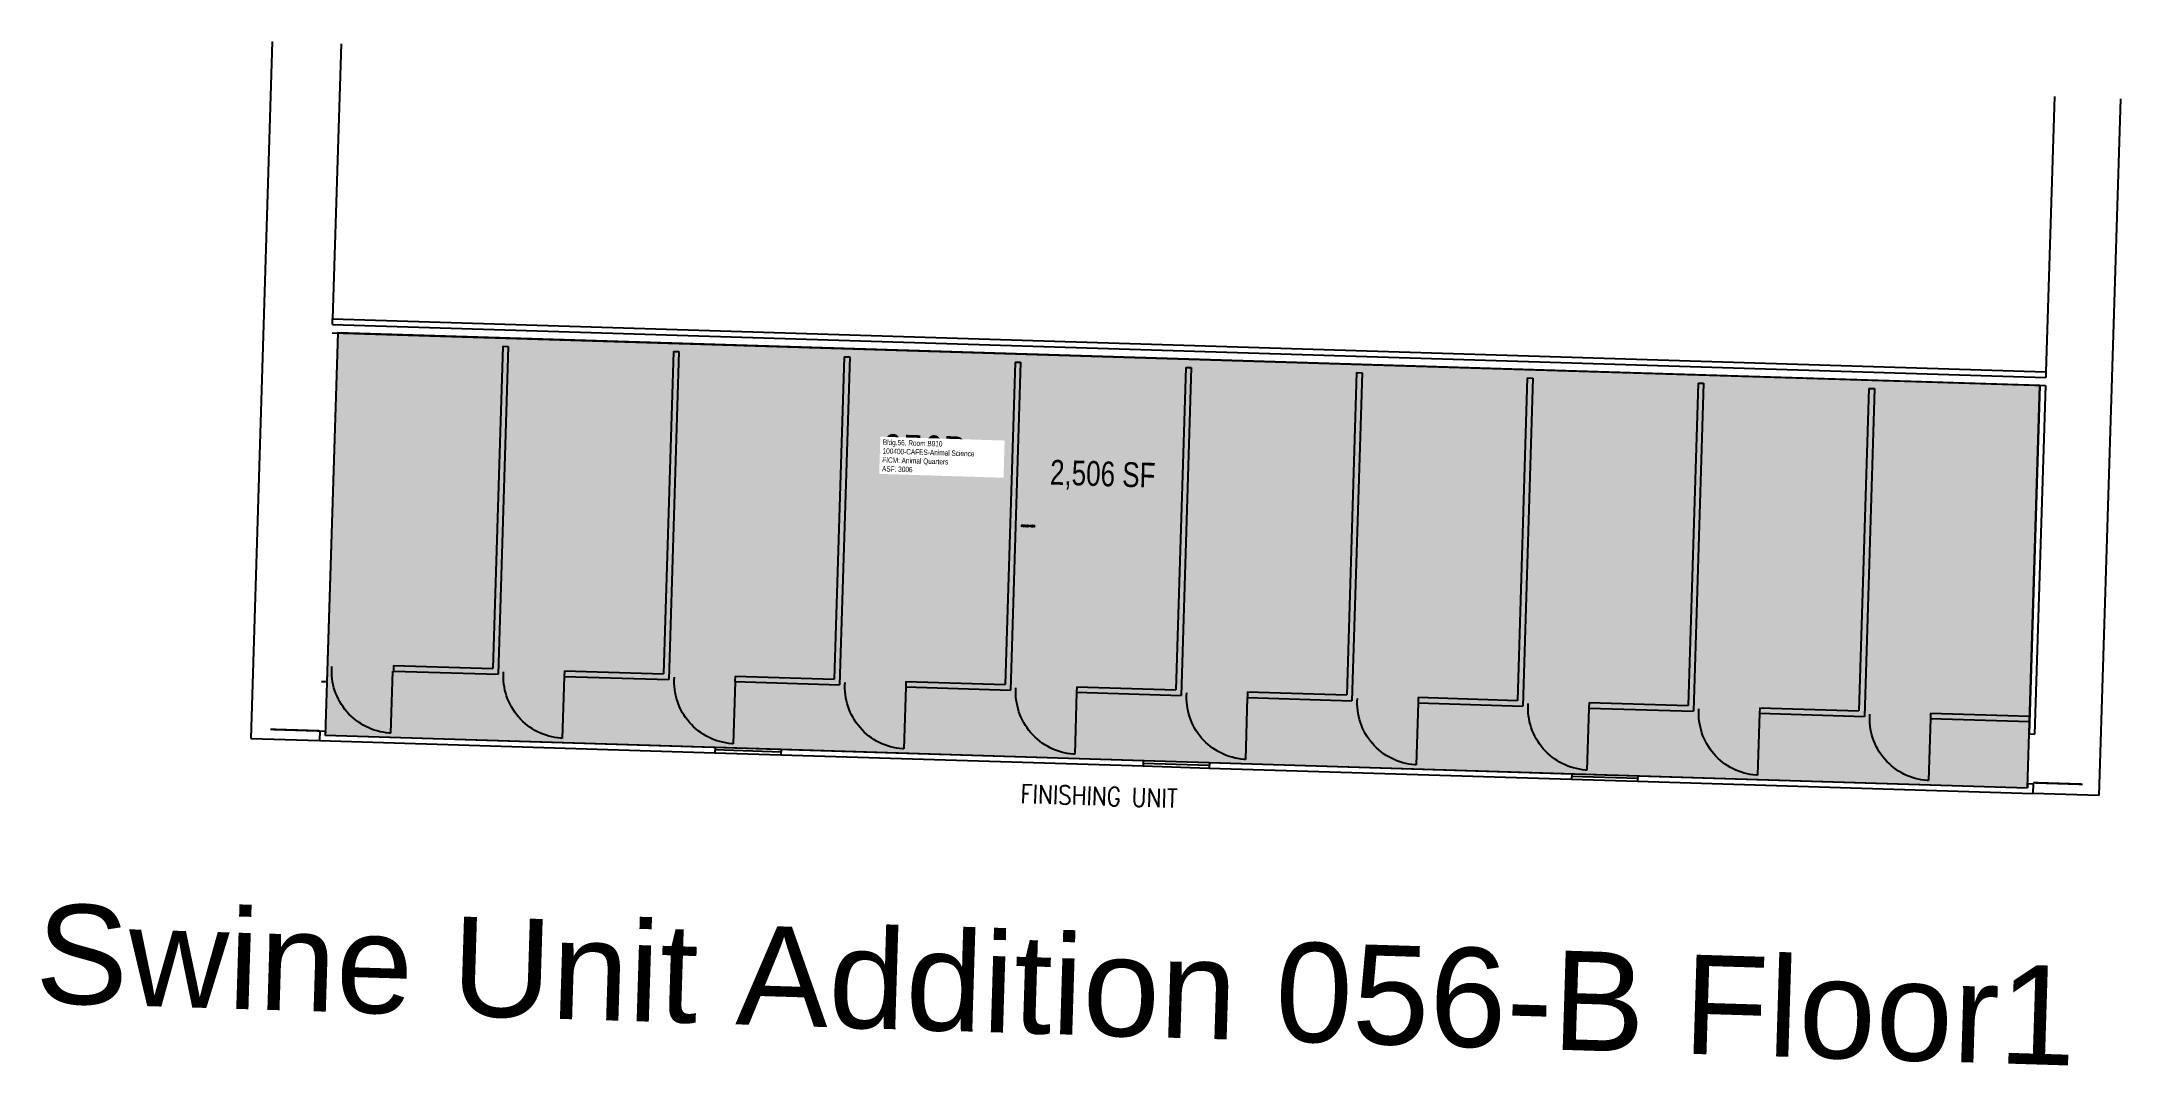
# Model space of a CAD drawing. Header units: inches. Extents: x 69172763 to 69174272, y 27725142 to 27725884.
import ezdxf
from ezdxf.enums import TextEntityAlignment as Align

# ---------------------------------------------------------------- set-up
doc = ezdxf.new("R2010")
doc.units = ezdxf.units.IN
doc.header["$MEASUREMENT"] = 0
doc.layers.get('0').update_dxf_attribs({"linetype": 'CONTINUOUS'})
for name, color, linetype in [('A-DOOR', 2, 'CONTINUOUS'), ('A-FLOR', 3, 'CONTINUOUS'), ('A-GLAZ', 1, 'CONTINUOUS'), ('A-GLAZ-SILL', 2, 'CONTINUOUS'), ('A-IDEN-RNUM', 7, 'CONTINUOUS'), ('A-IDEN-SNUM', 4, 'CONTINUOUS'), ('A-IDEN-TEXT', 4, 'CONTINUOUS'), ('A-IDEN-VNUM', 4, 'CONTINUOUS'), ('A-SITE', 3, 'CONTINUOUS'), ('A-TTLB', 4, 'CONTINUOUS'), ('A-WALL', 7, 'CONTINUOUS'), ('AREA-ASSIGN', 7, 'CONTINUOUS'), ('AREA-GROSS', 1, 'CONTINUOUS'), ('AREA-TEXT', 3, 'CONTINUOUS'), ('Rooms-Category-Color', 7, 'CONTINUOUS'), ('Rooms-College-Color', 7, 'CONTINUOUS'), ('Rooms-Department-Color', 7, 'CONTINUOUS'), ('Rooms-Division-Color', 7, 'CONTINUOUS'), ('Rooms-Information', 7, 'CONTINUOUS')]:
    doc.layers.add(name, color=color, linetype=linetype)
doc.styles.add('AREA', font='arial.ttf', dxfattribs={"width": 0.75, "height": 24})
doc.styles.add('ID', font='ARIALN.TTF', dxfattribs={"width": 0.85, "height": 0.25})
doc.styles.add('ROOMSNUMBER', font='txt.shx', dxfattribs={"height": 0.08333})
doc.styles.add('ROOMVNUMBER', font='simplex.shx', dxfattribs={"width": 0.85})
doc.styles.add('TITLE', font='arial.ttf', dxfattribs={"height": 72})

# ---------------------------------------------------------------- blocks, each defined once
blk = doc.blocks.new('36DOOR')
blk.add_lwpolyline([(-0.75, 0, 1.5, 1.5, 0), (-0.75, 36, 0, 0, 0), (-1.5, 36, 0, 0, 0.4142136), (-36, -1.5, 0, 0, 0.4142136)], format="xyseb")

msp = doc.modelspace()

# ---------------------------------------------------------------- hatches: boundary and pattern name
at = {"layer": 'Rooms-Category-Color', "true_color": 0xfbafa2}
msp.add_hatch(color=21, dxfattribs=at).paths.add_polyline_path([(69174204.4, 27725343), (69174213.4, 27725634.9), (69172978, 27725673), (69172969, 27725381.1)])
at = {"layer": 'Rooms-College-Color', "true_color": 0xe3c5e1}
msp.add_hatch(color=254, dxfattribs=at).paths.add_polyline_path([(69174204.4, 27725343), (69174213.4, 27725634.9), (69172978, 27725673), (69172969, 27725381.1)])
at = {"layer": 'Rooms-Department-Color', "true_color": 0xe3c5e1}
msp.add_hatch(color=254, dxfattribs=at).paths.add_polyline_path([(69174204.4, 27725343), (69174213.4, 27725634.9), (69172978, 27725673), (69172969, 27725381.1)])
at = {"layer": 'Rooms-Division-Color', "true_color": 0xe3c5e1}
msp.add_hatch(color=254, dxfattribs=at).paths.add_polyline_path([(69174204.4, 27725343), (69174213.4, 27725634.9), (69172978, 27725673), (69172969, 27725381.1)])

# ---------------------------------------------------------------- linework, layer by layer
at = {"layer": 'A-FLOR'}
for p, q in [((69173097.8, 27725663.3), (69173090.6, 27725429.4)), ((69173101.8, 27725663.2), (69173094.4, 27725425.3)), ((69173097.8, 27725663.3), (69173101.8, 27725663.2)), ((69173221.7, 27725659.5), (69173214.5, 27725425.6)), ((69173225.7, 27725659.4), (69173218.4, 27725421.5)), ((69173221.7, 27725659.5), (69173225.7, 27725659.4)), ((69173345.6, 27725655.6), (69173338.4, 27725421.7)), ((69173349.6, 27725655.5), (69173342.3, 27725417.6)), ((69173345.6, 27725655.6), (69173349.6, 27725655.5)), ((69173469.6, 27725651.8), (69173462.4, 27725417.9)), ((69173473.6, 27725651.7), (69173466.2, 27725413.8)), ((69173469.6, 27725651.8), (69173473.6, 27725651.7)), ((69173593.5, 27725648), (69173586.3, 27725414.1)), ((69173597.5, 27725647.9), (69173590.2, 27725410)), ((69173593.5, 27725648), (69173597.5, 27725647.9)), ((69173717.5, 27725644.2), (69173710.3, 27725410.3)), ((69173721.5, 27725644), (69173714.1, 27725406.1)), ((69173717.5, 27725644.2), (69173721.5, 27725644)), ((69173841.4, 27725640.3), (69173834.2, 27725406.4)), ((69173845.4, 27725640.2), (69173838.1, 27725402.3)), ((69173841.4, 27725640.3), (69173845.4, 27725640.2)), ((69173965.3, 27725636.5), (69173958.1, 27725402.6)), ((69173969.3, 27725636.4), (69173962, 27725398.5)), ((69173965.3, 27725636.5), (69173969.3, 27725636.4)), ((69174089.3, 27725632.7), (69174082.1, 27725398.8)), ((69174093.3, 27725632.6), (69174086, 27725394.7)), ((69174089.3, 27725632.7), (69174093.3, 27725632.6)), ((69173018.6, 27725431.6), (69173018.5, 27725427.6)), ((69173018.5, 27725427.6), (69173094.4, 27725425.3)), ((69173018.6, 27725431.6), (69173090.6, 27725429.4)), ((69173142.5, 27725427.8), (69173142.4, 27725423.8)), ((69173142.5, 27725427.8), (69173214.5, 27725425.6)), ((69173142.4, 27725423.8), (69173218.4, 27725421.5)), ((69173266.5, 27725424), (69173266.3, 27725420)), ((69173266.3, 27725420), (69173342.3, 27725417.6)), ((69173266.5, 27725424), (69173338.4, 27725421.7)), ((69173390.4, 27725420.1), (69173390.3, 27725416.1)), ((69173390.3, 27725416.1), (69173466.2, 27725413.8)), ((69173390.4, 27725420.1), (69173462.4, 27725417.9)), ((69173514.4, 27725416.3), (69173514.2, 27725412.3)), ((69173514.2, 27725412.3), (69173590.2, 27725410)), ((69173514.4, 27725416.3), (69173586.3, 27725414.1)), ((69173638.3, 27725412.5), (69173638.2, 27725408.5)), ((69173638.3, 27725412.5), (69173710.3, 27725410.3)), ((69173638.2, 27725408.5), (69173714.1, 27725406.1)), ((69173762.2, 27725408.7), (69173762.1, 27725404.7)), ((69173762.1, 27725404.7), (69173838.1, 27725402.3)), ((69173762.2, 27725408.7), (69173834.2, 27725406.4)), ((69173886.2, 27725404.8), (69173886.1, 27725400.8)), ((69173886.1, 27725400.8), (69173962, 27725398.5)), ((69173886.2, 27725404.8), (69173958.1, 27725402.6)), ((69174010.1, 27725401), (69174010, 27725397)), ((69174010, 27725397), (69174086, 27725394.7)), ((69174010.1, 27725401), (69174082.1, 27725398.8)), ((69174134.1, 27725397.2), (69174133.9, 27725393.2)), ((69174134.1, 27725397.2), (69174206, 27725395)), ((69174133.9, 27725393.2), (69174205.9, 27725391))]:
    msp.add_line(p, q, dxfattribs=at)
at = {"layer": 'A-GLAZ'}
for p, q in [((69173299.8, 27725368.9), (69173251.8, 27725370.4)), ((69173562.7, 27725360.8), (69173610.6, 27725359.3)), ((69173921.5, 27725349.7), (69173873.5, 27725351.2))]:
    msp.add_line(p, q, dxfattribs=at)
at = {"layer": 'A-GLAZ-SILL'}
for p, q in [((69173251.7, 27725368.4), (69173299.7, 27725366.9)), ((69173251.9, 27725372.4), (69173299.8, 27725370.9)), ((69173562.6, 27725358.8), (69173610.6, 27725357.3)), ((69173562.7, 27725362.8), (69173610.7, 27725361.3)), ((69173873.6, 27725353.2), (69173921.5, 27725351.7)), ((69173873.4, 27725349.2), (69173921.4, 27725347.7))]:
    msp.add_line(p, q, dxfattribs=at)
at = {"layer": 'A-SITE'}
for p, q in [((69172930.5, 27725884.3), (69172914.9, 27725378.8)), ((69172980.5, 27725882.8), (69172974.3, 27725683.1)), ((69174223.9, 27725844.4), (69174217.7, 27725644.7)), ((69174271.9, 27725842.9), (69174256.3, 27725337.4)), ((69172914.9, 27725378.8), (69172964.9, 27725377.3)), ((69174256.3, 27725337.4), (69174208.3, 27725338.9))]:
    msp.add_line(p, q, dxfattribs=at)
at = {"layer": 'A-WALL'}
for p, q in [((69172974.2, 27725679.1), (69172974.3, 27725683.1)), ((69172974.3, 27725683.1), (69174217.7, 27725644.7)), ((69172978, 27725673), (69172970.2, 27725420.1)), ((69172974, 27725673.1), (69174217.4, 27725634.7)), ((69172974.2, 27725679.1), (69174217.6, 27725640.7)), ((69174217.7, 27725644.7), (69174217.6, 27725640.7)), ((69174213.4, 27725634.9), (69174205.6, 27725382)), ((69174217.4, 27725634.7), (69174209.6, 27725381.8)), ((69172966.2, 27725420.2), (69172970.2, 27725420.1)), ((69172965.1, 27725384.3), (69172964.9, 27725377.3)), ((69172965.1, 27725384.3), (69172969.1, 27725384.1)), ((69172969.1, 27725384.1), (69172969, 27725381.1)), ((69172969, 27725381.1), (69173251.9, 27725372.4)), ((69174205.6, 27725382), (69174209.6, 27725381.8)), ((69172964.9, 27725377.3), (69173251.7, 27725368.4)), ((69173251.9, 27725372.4), (69173251.7, 27725368.3)), ((69173299.8, 27725370.9), (69173299.7, 27725366.9)), ((69173299.7, 27725366.9), (69173562.6, 27725358.8)), ((69173299.8, 27725370.9), (69173562.7, 27725362.8)), ((69173562.7, 27725362.8), (69173562.6, 27725358.8)), ((69173610.7, 27725361.3), (69173610.6, 27725357.3)), ((69173610.6, 27725357.3), (69173873.4, 27725349.2)), ((69173610.7, 27725361.3), (69173873.6, 27725353.2)), ((69173873.6, 27725353.2), (69173873.4, 27725349.2)), ((69173921.5, 27725351.7), (69173921.4, 27725347.7)), ((69173921.5, 27725351.7), (69174204.4, 27725343)), ((69173921.4, 27725347.7), (69174208.3, 27725338.9)), ((69174204.5, 27725346), (69174204.4, 27725343)), ((69174204.5, 27725346), (69174208.5, 27725345.9)), ((69174208.5, 27725345.9), (69174208.3, 27725338.9))]:
    msp.add_line(p, q, dxfattribs=at)
at = {"layer": 'AREA-ASSIGN'}
msp.add_lwpolyline([(69174204.4, 27725343), (69174213.4, 27725634.9), (69172978, 27725673), (69172969, 27725381.1), (69172969, 27725381.1)], close=True, dxfattribs=at)
at = {"layer": 'AREA-GROSS'}
msp.add_lwpolyline([(69174204.4, 27725343), (69174213.4, 27725634.9), (69172978, 27725673), (69172969, 27725381.1), (69172969, 27725381.1)], close=True, dxfattribs=at)

# ---------------------------------------------------------------- block references
at = {"layer": 'A-DOOR', "xscale": -1.249999994450562, "yscale": 1.250000000427834, "zscale": 1.250000000000227, "rotation": 178.2300172186356}
for p in [(69173018.7, 27725427.6), (69173143.3, 27725423.8), (69173267.3, 27725419.9), (69173391.2, 27725416.1), (69173515.2, 27725412.3), (69173639.1, 27725408.5), (69173763, 27725404.6), (69173887, 27725400.8), (69174010.9, 27725397), (69174134.9, 27725393.2)]:
    msp.add_blockref('36DOOR', p, dxfattribs=at)
at = {"layer": 'A-DOOR', "xscale": -1, "rotation": 88.23229960073807}
msp.add_blockref('36DOOR', (69172965.1, 27725383.5), dxfattribs=at)
at = {"layer": 'A-DOOR', "rotation": 268.232299600738}
msp.add_blockref('36DOOR', (69174208.5, 27725345.9), dxfattribs=at)

# ---------------------------------------------------------------- texts
at = {"layer": 'A-IDEN-RNUM', "style": 'ROOMSNUMBER'}
msp.add_text('0910-00', height=1.2, rotation=358.2314, dxfattribs=at).set_placement((69173479.1, 27725532.9), align=Align.MIDDLE)
at = {"layer": 'A-IDEN-SNUM', "style": 'ROOMSNUMBER'}
msp.add_text('0560B91000', height=1.2, rotation=358.2314, dxfattribs=at).set_placement((69173479.1, 27725532.9), align=Align.MIDDLE)
at = {"layer": 'A-IDEN-TEXT', "insert": (69173473.7, 27725345.4), "char_height": 13.44, "width": 322.92, "attachment_point": 1, "rotation": 358.2314, "style": 'ROOMVNUMBER'}
msp.add_mtext('FINISHING UNIT', dxfattribs=at)
at = {"layer": 'A-IDEN-VNUM', "style": 'ID', "width": 0.85}
msp.add_text('056B', height=27, rotation=358.2314, dxfattribs=at).set_placement((69173372.7, 27725564.5), align=Align.BOTTOM_LEFT)
at = {"layer": 'A-TTLB', "style": 'TITLE'}
msp.add_text('Swine Unit Addition 056-B Floor1', height=72, rotation=358.2314, dxfattribs=at).set_placement((69172758, 27725187.1))
at = {"layer": 'AREA-TEXT', "style": 'AREA', "width": 0.75}
msp.add_text('2,506 SF', height=18, rotation=358.2314, dxfattribs=at).set_placement((69173533.3, 27725570.8), align=Align.MIDDLE_CENTER)

# ---------------------------------------------------------------- next in the draw order: texts
at = {"layer": 'Rooms-Information', "insert": (69173373, 27725572.5), "char_height": 3.857, "width": 86.4, "attachment_point": 7, "rotation": 358.2314, "style": 'ID', "bg_fill": 3, "box_fill_scale": 1.5, "bg_fill_color": 256, "bg_fill_true_color": 13158600, "bg_fill_transparency": 0}
msp.add_mtext('Bldg.56, Room B910^M^J100400-CAFES-Animal Science^M^JFICM: Animal Quarters^M^JASF: 3006', dxfattribs=at)

doc.saveas('drawing.dxf')
